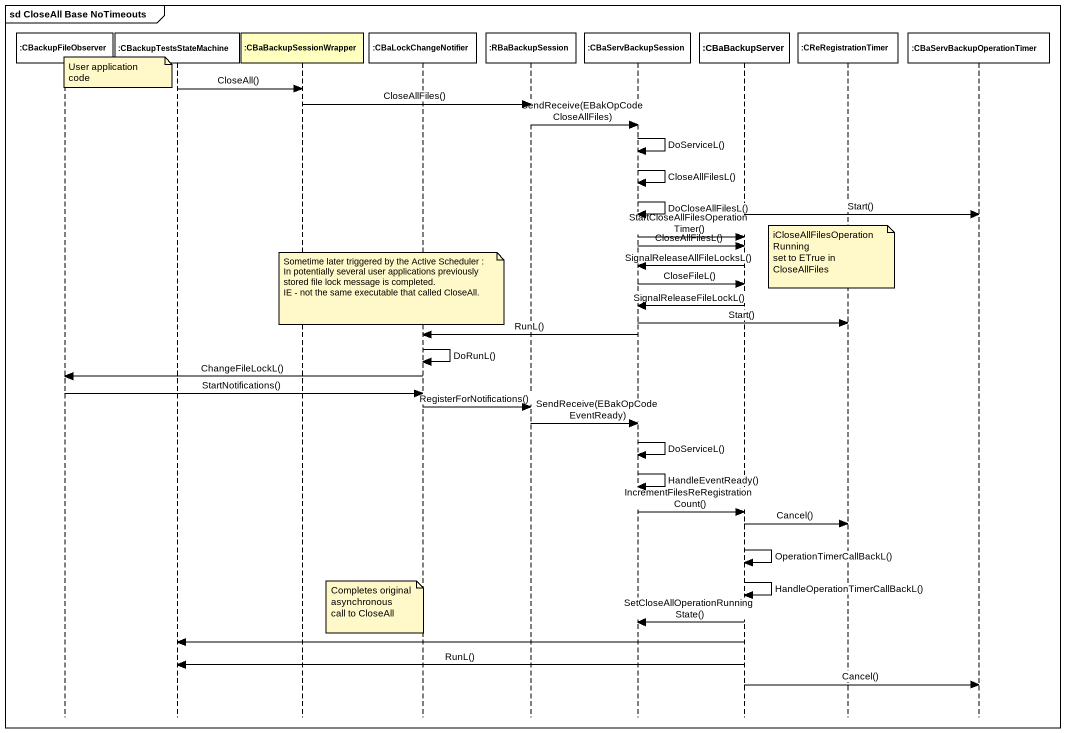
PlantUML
@startuml
mainframe sd CloseAll Base NoTimeouts
hide footbox
participant ":CBackupFileObserver" as CBackupFileObserver #FFFFFF
participant ":CBackupTestsStateMachine" as CBackupTestsStateMachine #FFFFFF
participant ":CBaBackupSessionWrapper" as CBaBackupSessionWrapper #FFFFBF
participant ":CBaLockChangeNotifier" as CBaLockChangeNotifier #FFFFFF
participant ":RBaBackupSession" as RBaBackupSession #FFFFFF
participant ":CBaServBackupSession" as CBaServBackupSession #FFFFFF
participant ":CBaBackupServer" as CBaBackupServer #FFFFFF
participant ":CReRegistrationTimer" as CReRegistrationTimer #FFFFFF
participant ":CBaServBackupOperationTimer" as CBaServBackupOperationTimer #FFFFFF

note over CBackupFileObserver : User application code
CBackupTestsStateMachine -> CBaBackupSessionWrapper : CloseAll()
CBaBackupSessionWrapper -> RBaBackupSession : CloseAllFiles()
RBaBackupSession -> CBaServBackupSession : SendReceive(EBakOpCodeCloseAllFiles)
CBaServBackupSession -> CBaServBackupSession : DoServiceL()
CBaServBackupSession -> CBaServBackupSession : CloseAllFilesL()
CBaServBackupSession -> CBaServBackupSession : DoCloseAllFilesL()
CBaBackupServer -> CBaServBackupOperationTimer : Start()
CBaServBackupSession -> CBaBackupServer : StartCloseAllFilesOperationTimer()
CBaServBackupSession -> CBaBackupServer : CloseAllFilesL()
note over CReRegistrationTimer
  iCloseAllFilesOperationRunning
  set to ETrue in CloseAllFiles
end note
CBaBackupServer -> CBaServBackupSession : SignalReleaseAllFileLocksL()
CBaServBackupSession -> CBaBackupServer : CloseFileL()
note over CBaLockChangeNotifier
  Sometime later triggered by the Active Scheduler :
  In potentially several user applications previously
  stored file lock message is completed.
  IE - not the same executable that called CloseAll.
end note
CBaBackupServer -> CBaServBackupSession : SignalReleaseFileLockL()
CBaServBackupSession -> CReRegistrationTimer : Start()
CBaServBackupSession -> CBaLockChangeNotifier : RunL()
CBaLockChangeNotifier -> CBaLockChangeNotifier : DoRunL()
CBaLockChangeNotifier -> CBackupFileObserver : ChangeFileLockL()
CBackupFileObserver -> CBaLockChangeNotifier : StartNotifications()
CBaLockChangeNotifier -> RBaBackupSession : RegisterForNotifications()
RBaBackupSession -> CBaServBackupSession : SendReceive(EBakOpCodeEventReady)
CBaServBackupSession -> CBaServBackupSession : DoServiceL()
CBaServBackupSession -> CBaServBackupSession : HandleEventReady()
CBaServBackupSession -> CBaBackupServer : IncrementFilesReRegistrationCount()
CBaBackupServer -> CReRegistrationTimer : Cancel()
CBaBackupServer -> CBaBackupServer : OperationTimerCallBackL()
CBaBackupServer -> CBaBackupServer : HandleOperationTimerCallBackL()
note over CBaLockChangeNotifier
  Completes original
  asynchronous
  call to CloseAll
end note
CBaBackupServer -> CBaServBackupSession : SetCloseAllOperationRunningState()
CBaBackupServer -> CBackupTestsStateMachine
CBaBackupServer -> CBackupTestsStateMachine : RunL()
CBaBackupServer -> CBaServBackupOperationTimer : Cancel()
@enduml
